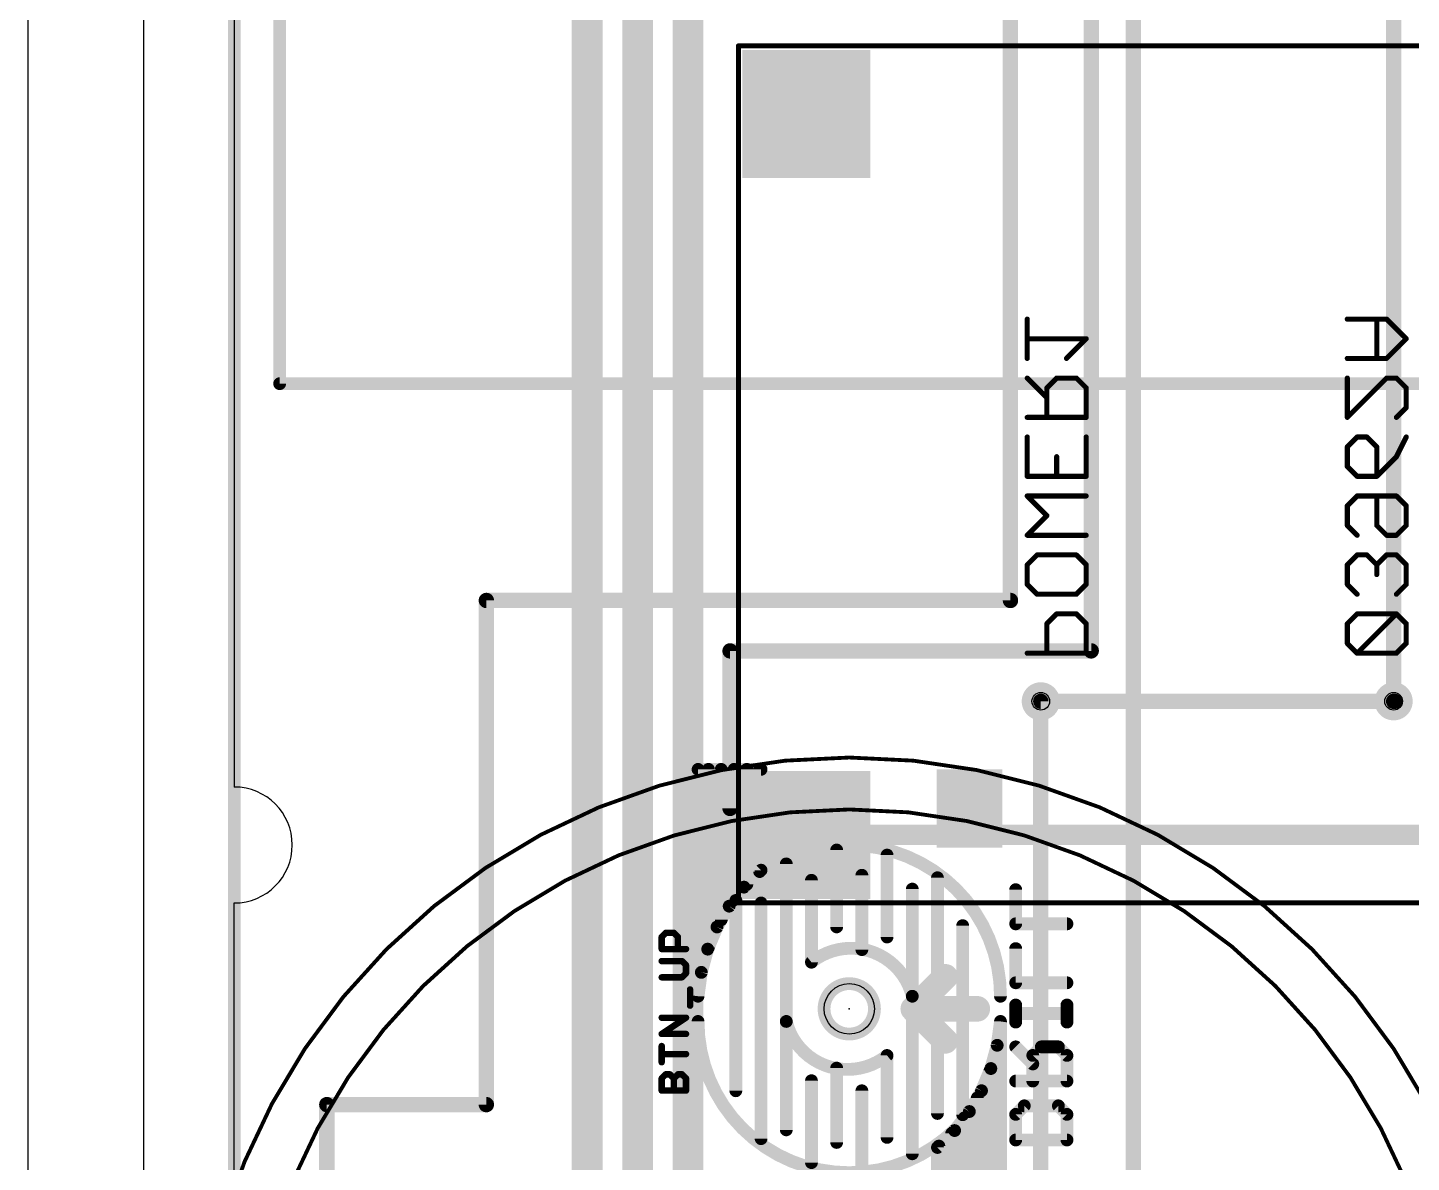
# Model space of a CAD drawing. Extents: x -7 to 74, y -4 to 123.
# Drawn here: x -4.1 to 23.35, y 41.86 to 64.36 of the extents above; entities that cross this region are included whole.
import ezdxf

# ---------------------------------------------------------------- set-up
doc = ezdxf.new("R2010")
doc.units = 0
for name, color, linetype in [('1', 14, 'CONTINUOUS'), ('16', 5, 'CONTINUOUS'), ('18', 94, 'CONTINUOUS'), ('20', 178, 'CONTINUOUS'), ('22', 250, 'CONTINUOUS'), ('23', 178, 'CONTINUOUS'), ('25', 250, 'CONTINUOUS'), ('26', 250, 'CONTINUOUS'), ('28', 250, 'CONTINUOUS'), ('44', 250, 'CONTINUOUS'), ('51', 214, 'CONTINUOUS')]:
    doc.layers.add(name, color=color, linetype=linetype)

# ---------------------------------------------------------------- blocks, each defined once
blk = doc.blocks.new('RECT')
blk.add_solid([(-0.5, -0.5), (0.5, -0.5), (-0.5, 0.5), (0.5, 0.5)])
blk = doc.blocks.new('ROUNDV')
at = {"const_width": 0.5}
blk.add_lwpolyline([(0, -0.25, 1), (0, 0.25, 1), (0, -0.25)], format="xyb", dxfattribs=at)

msp = doc.modelspace()

# ---------------------------------------------------------------- linework, layer by layer
at = {"layer": '1'}
for points, const_width in [([(15.398, 91), (15.398, 53)], 0.3048), ([(17, 52), (17, 91)], 0.3048), ([(23, 91), (23, 51)], 0.3048), ([(17.835, 40.875), (17.835, 90)], 0.3048), ([(0, 66), (0, 0)], 0.254), ([(5, 43), (5, 53)], 0.3048), ([(5, 53), (15.398, 53)], 0.3048), ([(9.835, 48.875), (9.835, 52)], 0.3048), ([(9.835, 52), (17, 52)], 0.3048), ([(16, 24.925), (16, 51)], 0.3048), ([(9.2, 45.15), (9.2, 49.65)], 0.254), ([(9.2, 49.65), (10.45, 49.65)], 0.254), ([(9.406, 46.1194), (9.406, 49.65)], 0.254), ([(9.66, 46.6674), (9.66, 49.65)], 0.254), ([(9.914, 47.0611), (9.914, 49.65)], 0.254), ([(10.168, 47.3711), (10.168, 49.65)], 0.254), ([(10.422, 47.6223), (10.422, 49.65)], 0.254), ([(10.45, 49.65), (10.45, 47.65)], 0.254), ([(11.95, 46.525), (11.95, 48.05)], 0.254), ([(12.95, 46.325), (12.95, 47.95)], 0.254), ([(10.45, 47.65), (10.1104, 47.3141)], 0.254), ([(10.95, 44.65), (10.95, 47.775)], 0.254), ([(11.45, 45.825), (11.45, 47.45)], 0.254), ([(12.45, 46.075), (12.45, 47.55)], 0.254), ([(13.95, 42.825), (13.95, 47.5)], 0.254), ([(10.1104, 47.3141), (9.8175, 46.9367)], 0.254), ([(13.45, 45.15), (13.45, 47.275)], 0.254), ([(9.8175, 46.9367), (9.5764, 46.5243)], 0.254), ([(9.95, 43.275), (9.95, 47.05)], 0.254), ([(10.45, 42.325), (10.45, 47)], 0.254), ([(14.45, 42.8), (14.45, 46.55)], 0.254), ([(9.5764, 46.5243), (9.3911, 46.084)], 0.254), ([(9.3911, 46.084), (9.265, 45.6233)], 0.254), ([(9.265, 45.6233), (9.2, 45.15)], 0.254), ([(13.45, 42.025), (13.45, 45.15)], 0.254), ([(10.95, 42.5), (10.95, 44.65)], 0.254), ([(15.135, 44.1767), (15.2, 44.65)], 0.254), ([(15.2, 44.65), (15.2, 40.15)], 0.254), ([(15.0089, 43.716), (15.135, 44.1767)], 0.254), ([(12.95, 43.975), (12.95, 42.35)], 0.254), ([(11.95, 43.725), (11.95, 42.25)], 0.254), ([(14.8236, 43.2757), (15.0089, 43.716)], 0.254), ([(14.994, 40.15), (14.994, 43.6806)], 0.254), ([(11.45, 43.475), (11.45, 41.85)], 0.254), ([(12.45, 43.275), (12.45, 41.75)], 0.254), ([(14.5825, 42.8633), (14.8236, 43.2757)], 0.254), ([(1.835, 40.875), (1.835, 43)], 0.3048), ([(1.835, 43), (5, 43)], 0.3048), ([(14.74, 40.15), (14.74, 43.1326)], 0.254), ([(14.2896, 42.4859), (14.5825, 42.8633)], 0.254), ([(14.486, 40.15), (14.486, 42.7389)], 0.254), ([(13.95, 42.15), (14.2896, 42.4859)], 0.254), ([(14.232, 40.15), (14.232, 42.4289)], 0.254), ([(13.95, 40.15), (13.95, 42.15)], 0.254), ([(13.978, 40.15), (13.978, 42.1777)], 0.254)]:
    msp.add_lwpolyline(points, dxfattribs=dict(at, const_width=const_width))
for points, const_width in [([(5.0762, 53, 1), (4.9238, 53)], 0.1524), ([(5, 53.0762, 1), (5, 52.9238)], 0.1524), ([(15.3218, 53, 1), (15.4742, 53)], 0.1524), ([(15.398, 52.9238, 1), (15.398, 53.0762)], 0.1524), ([(9.9112, 52, 1), (9.7588, 52)], 0.1524), ([(9.835, 52.0762, 1), (9.835, 51.9238)], 0.1524), ([(16.9238, 52, 1), (17.0762, 52)], 0.1524), ([(17, 51.9238, 1), (17, 52.0762)], 0.1524), ([(16.0762, 51, 1), (15.9238, 51)], 0.1524), ([(22.9238, 51, 1), (23.0762, 51)], 0.1524), ([(9.2635, 49.65, 1), (9.1365, 49.65)], 0.127), ([(9.2, 49.7135, 1), (9.2, 49.5865)], 0.127), ([(9.4695, 49.65, 1), (9.3425, 49.65)], 0.127), ([(9.7235, 49.65, 1), (9.5965, 49.65)], 0.127), ([(9.9775, 49.65, 1), (9.8505, 49.65)], 0.127), ([(10.2315, 49.65, 1), (10.1045, 49.65)], 0.127), ([(10.4855, 49.65, 1), (10.3585, 49.65)], 0.127), ([(10.5135, 49.65, 1), (10.3865, 49.65)], 0.127), ([(10.45, 49.5865, 1), (10.45, 49.7135)], 0.127), ([(9.7588, 48.875, 1), (9.9112, 48.875)], 0.1524), ([(15.2, 45.15, 1), (9.2, 45.15)], 0.254), ([(12.0135, 48.05, 1), (11.8865, 48.05)], 0.127), ([(13.0135, 47.95, 1), (12.8865, 47.95)], 0.127), ([(10.4947, 47.6049, 1), (10.4053, 47.6951)], 0.127), ([(11.0135, 47.775, 1), (10.8865, 47.775)], 0.127), ([(10.3585, 47.6223, 1), (10.4855, 47.6223)], 0.127), ([(10.3865, 47.65, 1), (10.5135, 47.65)], 0.127), ([(11.5135, 47.45, 1), (11.3865, 47.45)], 0.127), ([(12.5135, 47.55, 1), (12.3865, 47.55)], 0.127), ([(14.0135, 47.5, 1), (13.8865, 47.5)], 0.127), ([(10.0657, 47.3592, 1), (10.155, 47.2689)], 0.127), ([(10.1605, 47.2751, 1), (10.0602, 47.353)], 0.127), ([(10.1045, 47.3711, 1), (10.2315, 47.3711)], 0.127), ([(13.5135, 47.275, 1), (13.3865, 47.275)], 0.127), ([(9.7673, 46.9756, 1), (9.8676, 46.8978)], 0.127), ([(9.8723, 46.9046, 1), (9.7627, 46.9688)], 0.127), ([(9.8505, 47.0611, 1), (9.9775, 47.0611)], 0.127), ([(10.0135, 47.05, 1), (9.8865, 47.05)], 0.127), ([(10.5135, 47, 1), (10.3865, 47)], 0.127), ([(9.5965, 46.6674, 1), (9.7235, 46.6674)], 0.127), ([(14.5135, 46.55, 1), (14.3865, 46.55)], 0.127), ([(9.5215, 46.5564, 1), (9.6312, 46.4923)], 0.127), ([(9.6349, 46.4997, 1), (9.5178, 46.5489)], 0.127), ([(11.8865, 46.525, 1), (12.0135, 46.525)], 0.127), ([(9.3326, 46.1086, 1), (9.4497, 46.0594)], 0.127), ([(9.4524, 46.0672, 1), (9.3299, 46.1008)], 0.127), ([(9.3425, 46.1194, 1), (9.4695, 46.1194)], 0.127), ([(13.45, 45.15, 0.5486), (11.45, 45.825)], 0.254), ([(12.3865, 46.075, 1), (12.5135, 46.075)], 0.127), ([(12.8865, 46.325, 1), (13.0135, 46.325)], 0.127), ([(11.4102, 45.8745, 1), (11.4898, 45.7755)], 0.127), ([(11.3865, 45.825, 1), (11.5135, 45.825)], 0.127), ([(9.2037, 45.64, 1), (9.3262, 45.6065)], 0.127), ([(9.3279, 45.6146, 1), (9.202, 45.6319)], 0.127), ([(9.1371, 45.1586, 1), (9.2629, 45.1414)], 0.127), ([(9.1365, 45.15, 1), (9.2635, 45.15)], 0.127), ([(9.1365, 45.15, 1), (9.2635, 45.15)], 0.127), ([(13.5135, 45.15, 1), (13.3865, 45.15)], 0.127), ([(13.3865, 45.15, 1), (13.5135, 45.15)], 0.127), ([(13.3883, 45.1348, 1), (13.5117, 45.1652)], 0.127), ([(15.1365, 45.15, 1), (15.2635, 45.15)], 0.127), ([(9.2, 44.65, 1), (15.2, 44.65)], 0.254), ([(9.2635, 44.65, 1), (9.1365, 44.65)], 0.127), ([(11.0135, 44.65, 1), (10.8865, 44.65)], 0.127), ([(10.95, 44.65, 0.5486), (12.95, 43.975)], 0.254), ([(11.0117, 44.6652, 1), (10.8883, 44.6348)], 0.127), ([(15.2635, 44.65, 1), (15.1365, 44.65)], 0.127), ([(15.2635, 44.65, 1), (15.1365, 44.65)], 0.127), ([(15.2629, 44.6414, 1), (15.1371, 44.6586)], 0.127), ([(10.8865, 44.65, 1), (11.0135, 44.65)], 0.127), ([(15.0721, 44.1854, 1), (15.198, 44.1681)], 0.127), ([(15.1963, 44.16, 1), (15.0738, 44.1935)], 0.127), ([(13.0135, 43.975, 1), (12.8865, 43.975)], 0.127), ([(12.9898, 43.9255, 1), (12.9102, 44.0245)], 0.127), ([(12.0135, 43.725, 1), (11.8865, 43.725)], 0.127), ([(15.0575, 43.6806, 1), (14.9305, 43.6806)], 0.127), ([(14.9476, 43.7328, 1), (15.0701, 43.6992)], 0.127), ([(15.0674, 43.6914, 1), (14.9503, 43.7406)], 0.127), ([(11.5135, 43.475, 1), (11.3865, 43.475)], 0.127), ([(12.5135, 43.275, 1), (12.3865, 43.275)], 0.127), ([(14.8785, 43.2436, 1), (14.7688, 43.3077)], 0.127), ([(1.9112, 43, 1), (1.7588, 43)], 0.1524), ([(1.835, 43.0762, 1), (1.835, 42.9238)], 0.1524), ([(5, 42.9238, 1), (5, 43.0762)], 0.1524), ([(9.8865, 43.275, 1), (10.0135, 43.275)], 0.127), ([(14.8035, 43.1326, 1), (14.6765, 43.1326)], 0.127), ([(14.7651, 43.3003, 1), (14.8822, 43.2511)], 0.127), ([(4.9238, 43, 1), (5.0762, 43)], 0.1524), ([(13.8865, 42.825, 1), (14.0135, 42.825)], 0.127), ([(14.3865, 42.8, 1), (14.5135, 42.8)], 0.127), ([(14.5495, 42.7389, 1), (14.4225, 42.7389)], 0.127), ([(14.5277, 42.8954, 1), (14.6373, 42.8312)], 0.127), ([(14.6327, 42.8244, 1), (14.5324, 42.9022)], 0.127), ([(10.8865, 42.5, 1), (11.0135, 42.5)], 0.127), ([(14.2955, 42.4289, 1), (14.1685, 42.4289)], 0.127), ([(14.2395, 42.5249, 1), (14.3398, 42.447)], 0.127), ([(14.3343, 42.4408, 1), (14.245, 42.5311)], 0.127), ([(10.3865, 42.325, 1), (10.5135, 42.325)], 0.127), ([(11.8865, 42.25, 1), (12.0135, 42.25)], 0.127), ([(12.8865, 42.35, 1), (13.0135, 42.35)], 0.127), ([(14.0135, 42.15, 1), (13.8865, 42.15)], 0.127), ([(14.0415, 42.1777, 1), (13.9145, 42.1777)], 0.127), ([(13.3865, 42.025, 1), (13.5135, 42.025)], 0.127), ([(13.9053, 42.1951, 1), (13.9947, 42.1049)], 0.127), ([(11.3865, 41.85, 1), (11.5135, 41.85)], 0.127)]:
    msp.add_lwpolyline(points, format="xyb", dxfattribs=dict(at, const_width=const_width))
at = {"layer": '16'}
for points, const_width in [([(7, 87), (7, 13)], 0.6096), ([(8, 8.405), (8, 71.05)], 0.6096), ([(9, 16), (9, 69)], 0.6096), ([(0, 66), (0, 0)], 0.254), ([(16, 51), (23, 51)], 0.3048), ([(23.018, 51), (23, 51)], 0.3048), ([(11.35, 48.35), (29, 48.35)], 0.4064)]:
    msp.add_lwpolyline(points, dxfattribs=dict(at, const_width=const_width))
for points, const_width in [([(16, 51.0762, 1), (16, 50.9238)], 0.1524), ([(23, 51.0762, 1), (23, 50.9238)], 0.1524), ([(23, 50.9238, 1), (23, 51.0762)], 0.1524), ([(23.018, 50.9238, 1), (23.018, 51.0762)], 0.1524), ([(11.35, 48.4516, 1), (11.35, 48.2484)], 0.2032)]:
    msp.add_lwpolyline(points, format="xyb", dxfattribs=dict(at, const_width=const_width))
at = {"layer": '20'}
for p, q in [((0, 66), (0, 49.3)), ((0, 0), (0, 47))]:
    msp.add_line(p, q, dxfattribs=at)
at = {"layer": '20', "const_width": 0.254}
msp.add_lwpolyline([(12.2, 44.4, 1), (12.2, 45.4, 1), (12.2, 44.4)], format="xyb", dxfattribs=at)
at = {"layer": '20'}
msp.add_circle((12.2, 44.9), 0.5, dxfattribs=at)
msp.add_arc((0, 48.15), 1.15, 270, 90, dxfattribs=at)
at = {"layer": '22'}
for points, const_width in [([(10, 47), (10, 64)], 0.1), ([(10, 64), (36, 64)], 0.1), ([(15.502, 46.5862), (15.502, 47.2641)], 0.254), ([(36, 47), (10, 47)], 0.1), ([(16.5189, 46.5862), (15.502, 46.5862)], 0.254), ([(15.502, 45.4168), (15.502, 46.0947)], 0.254), ([(14.105, 45.535), (13.47, 44.9)], 0.508), ([(16.5189, 45.4168), (15.502, 45.4168)], 0.254), ([(14.74, 44.9), (13.47, 44.9)], 0.508), ([(14.105, 44.265), (13.47, 44.9)], 0.508), ([(15.502, 44.6372), (15.502, 44.9762)], 0.254), ([(16.5189, 44.6372), (16.5189, 44.9762)], 0.254), ([(15.502, 44.8067), (16.5189, 44.8067)], 0.254), ([(15.841, 43.8068), (15.502, 44.1457)], 0.254), ([(16.0104, 44.1457), (15.841, 43.9762)], 0.254), ([(16.3494, 44.1457), (16.0104, 44.1457)], 0.254), ([(16.5189, 43.9762), (16.3494, 44.1457)], 0.254), ([(15.841, 43.9762), (15.841, 43.4678)], 0.254), ([(16.5189, 43.4678), (16.5189, 43.9762)], 0.254), ([(15.502, 43.4678), (16.5189, 43.4678)], 0.254), ([(15.502, 42.8068), (15.6715, 42.9763)], 0.254), ([(15.6715, 42.9763), (16.3494, 42.9763)], 0.254), ([(16.3494, 42.9763), (16.5189, 42.8068)], 0.254), ([(15.502, 42.2984), (15.502, 42.8068)], 0.254), ([(16.5189, 42.8068), (16.5189, 42.2984)], 0.254), ([(16.5189, 42.2984), (15.502, 42.2984)], 0.254)]:
    msp.add_lwpolyline(points, dxfattribs=dict(at, const_width=const_width))
for points, const_width in [([(10.025, 64, 1), (9.975, 64)], 0.05), ([(10, 64.025, 1), (10, 63.975)], 0.05), ([(15.5655, 47.2641, 1), (15.4385, 47.2641)], 0.127), ([(10, 47.025, 1), (10, 46.975)], 0.05), ([(9.975, 47, 1), (10.025, 47)], 0.05), ([(15.502, 46.6497, 1), (15.502, 46.5227)], 0.127), ([(16.5189, 46.5227, 1), (16.5189, 46.6497)], 0.127), ([(15.4385, 46.5862, 1), (15.5655, 46.5862)], 0.127), ([(15.5655, 46.0947, 1), (15.4385, 46.0947)], 0.127), ([(14.1948, 45.4452, 1), (14.0152, 45.6248)], 0.254), ([(15.502, 45.4803, 1), (15.502, 45.3533)], 0.127), ([(15.4385, 45.4168, 1), (15.5655, 45.4168)], 0.127), ([(16.5189, 45.3533, 1), (16.5189, 45.4803)], 0.127), ([(13.47, 45.027, 1), (13.47, 44.773)], 0.254), ([(13.5598, 44.9898, 1), (13.3802, 44.8102)], 0.254), ([(13.3802, 44.9898, 1), (13.5598, 44.8102)], 0.254), ([(14.74, 44.773, 1), (14.74, 45.027)], 0.254), ([(15.5655, 44.9762, 1), (15.4385, 44.9762)], 0.127), ([(16.5824, 44.9762, 1), (16.4554, 44.9762)], 0.127), ([(15.502, 44.8702, 1), (15.502, 44.7432)], 0.127), ([(16.5189, 44.7432, 1), (16.5189, 44.8702)], 0.127), ([(14.0152, 44.1752, 1), (14.1948, 44.3548)], 0.254), ([(15.4385, 44.6372, 1), (15.5655, 44.6372)], 0.127), ([(16.4554, 44.6372, 1), (16.5824, 44.6372)], 0.127), ([(15.5469, 44.1906, 1), (15.4571, 44.1008)], 0.127), ([(16.0104, 44.2092, 1), (16.0104, 44.0822)], 0.127), ([(16.0553, 44.1008, 1), (15.9655, 44.1906)], 0.127), ([(16.3943, 44.1906, 1), (16.3045, 44.1008)], 0.127), ([(16.3494, 44.0822, 1), (16.3494, 44.2092)], 0.127), ([(15.9045, 43.9762, 1), (15.7775, 43.9762)], 0.127), ([(15.7961, 44.0211, 1), (15.8859, 43.9313)], 0.127), ([(16.5824, 43.9762, 1), (16.4554, 43.9762)], 0.127), ([(16.474, 43.9313, 1), (16.5638, 44.0211)], 0.127), ([(15.7961, 43.7619, 1), (15.8859, 43.8517)], 0.127), ([(15.502, 43.5313, 1), (15.502, 43.4043)], 0.127), ([(15.7775, 43.4678, 1), (15.9045, 43.4678)], 0.127), ([(16.4554, 43.4678, 1), (16.5824, 43.4678)], 0.127), ([(16.5189, 43.4043, 1), (16.5189, 43.5313)], 0.127), ([(15.6715, 43.0398, 1), (15.6715, 42.9128)], 0.127), ([(15.7164, 42.9314, 1), (15.6266, 43.0212)], 0.127), ([(16.3943, 43.0212, 1), (16.3045, 42.9314)], 0.127), ([(16.3494, 42.9128, 1), (16.3494, 43.0398)], 0.127), ([(15.5655, 42.8068, 1), (15.4385, 42.8068)], 0.127), ([(15.4571, 42.8517, 1), (15.5469, 42.7619)], 0.127), ([(16.5824, 42.8068, 1), (16.4554, 42.8068)], 0.127), ([(16.474, 42.7619, 1), (16.5638, 42.8517)], 0.127), ([(15.502, 42.3619, 1), (15.502, 42.2349)], 0.127), ([(15.4385, 42.2984, 1), (15.5655, 42.2984)], 0.127), ([(16.4554, 42.2984, 1), (16.5824, 42.2984)], 0.127), ([(16.5189, 42.2349, 1), (16.5189, 42.3619)], 0.127)]:
    msp.add_lwpolyline(points, format="xyb", dxfattribs=dict(at, const_width=const_width))
at = {"layer": '23'}
msp.add_point((12.2, 44.9), dxfattribs=at)
at = {"layer": '25', "const_width": 0.127}
for points in [[(8.4785, 46.3276), (8.559, 46.4081)], [(8.559, 46.4081), (8.72, 46.4081)], [(8.72, 46.4081), (8.8005, 46.3276)], [(8.4785, 46.0861), (8.4785, 46.3276)], [(8.9615, 46.0861), (8.4785, 46.0861)], [(8.8005, 46.3276), (8.8005, 46.0861)], [(8.881, 45.8468), (8.4785, 45.8468)], [(8.9615, 45.7663), (8.881, 45.8468)], [(8.4785, 45.5248), (8.881, 45.5248)], [(8.881, 45.5248), (8.9615, 45.6053)], [(8.9615, 45.6053), (8.9615, 45.7663)], [(9.042, 44.9635), (9.042, 45.2855)], [(8.4785, 44.4022), (8.9615, 44.7242)], [(8.9615, 44.7242), (8.4785, 44.7242)], [(8.9615, 44.4022), (8.4785, 44.4022)], [(8.4785, 43.8409), (8.4785, 44.1629)], [(8.9615, 44.0019), (8.4785, 44.0019)], [(8.4785, 43.5211), (8.559, 43.6016)], [(8.559, 43.6016), (8.6395, 43.6016)], [(8.6395, 43.6016), (8.72, 43.5211)], [(8.72, 43.5211), (8.8005, 43.6016)], [(8.8005, 43.6016), (8.881, 43.6016)], [(8.881, 43.6016), (8.9615, 43.5211)], [(8.4785, 43.2796), (8.4785, 43.5211)], [(8.72, 43.2796), (8.72, 43.5211)], [(8.9615, 43.5211), (8.9615, 43.2796)], [(8.9615, 43.2796), (8.4785, 43.2796)]]:
    msp.add_lwpolyline(points, dxfattribs=at)
at = {"layer": '25', "const_width": 0.0635}
for points in [[(8.559, 46.4399, 1), (8.559, 46.3764)], [(8.5814, 46.3857, 1), (8.5365, 46.4306)], [(8.7424, 46.4306, 1), (8.6975, 46.3857)], [(8.72, 46.3764, 1), (8.72, 46.4399)], [(8.5102, 46.3276, 1), (8.4467, 46.3276)], [(8.4467, 46.0861, 1), (8.5102, 46.0861)], [(8.456, 46.3501, 1), (8.5009, 46.3052)], [(8.4785, 46.1179, 1), (8.4785, 46.0544)], [(8.8322, 46.3276, 1), (8.7687, 46.3276)], [(8.7687, 46.0861, 1), (8.8322, 46.0861)], [(8.778, 46.3052, 1), (8.8229, 46.3501)], [(8.9615, 46.0544, 1), (8.9615, 46.1179)], [(8.4785, 45.8786, 1), (8.4785, 45.8151)], [(8.9035, 45.8693, 1), (8.8585, 45.8244)], [(8.881, 45.8151, 1), (8.881, 45.8786)], [(8.4785, 45.5566, 1), (8.4785, 45.4931)], [(8.8585, 45.5473, 1), (8.9035, 45.5024)], [(8.881, 45.4931, 1), (8.881, 45.5566)], [(8.9933, 45.7663, 1), (8.9298, 45.7663)], [(8.9298, 45.6053, 1), (8.9933, 45.6053)], [(8.984, 45.5829, 1), (8.939, 45.6278)], [(8.939, 45.7439, 1), (8.984, 45.7888)], [(9.0738, 45.2855, 1), (9.0102, 45.2855)], [(8.4785, 44.7559, 1), (8.4785, 44.6924)], [(8.9791, 44.6978, 1), (8.9439, 44.7506)], [(8.9615, 44.6924, 1), (8.9615, 44.7559)], [(9.0102, 44.9635, 1), (9.0738, 44.9635)], [(8.5102, 44.1629, 1), (8.4467, 44.1629)], [(8.4785, 44.4339, 1), (8.4785, 44.3704)], [(8.4609, 44.4286, 1), (8.4961, 44.3758)], [(8.9615, 44.3704, 1), (8.9615, 44.4339)], [(8.4785, 44.0336, 1), (8.4785, 43.9701)], [(8.9615, 43.9701, 1), (8.9615, 44.0336)], [(8.4467, 43.8409, 1), (8.5102, 43.8409)], [(8.559, 43.6333, 1), (8.559, 43.5698)], [(8.5814, 43.5791, 1), (8.5365, 43.624)], [(8.6619, 43.624, 1), (8.617, 43.5791)], [(8.6395, 43.5698, 1), (8.6395, 43.6333)], [(8.8005, 43.6333, 1), (8.8005, 43.5698)], [(8.8229, 43.5791, 1), (8.778, 43.624)], [(8.9035, 43.624, 1), (8.8585, 43.5791)], [(8.881, 43.5698, 1), (8.881, 43.6333)], [(8.5102, 43.5211, 1), (8.4467, 43.5211)], [(8.456, 43.5435, 1), (8.5009, 43.4986)], [(8.7517, 43.5211, 1), (8.6882, 43.5211)], [(8.6975, 43.5435, 1), (8.7424, 43.4986)], [(8.6975, 43.4986, 1), (8.7424, 43.5435)], [(8.9933, 43.5211, 1), (8.9298, 43.5211)], [(8.939, 43.4986, 1), (8.984, 43.5435)], [(8.4467, 43.2796, 1), (8.5102, 43.2796)], [(8.4785, 43.3113, 1), (8.4785, 43.2478)], [(8.6882, 43.2796, 1), (8.7517, 43.2796)], [(8.9298, 43.2796, 1), (8.9933, 43.2796)], [(8.9615, 43.2478, 1), (8.9615, 43.3113)]]:
    msp.add_lwpolyline(points, format="xyb", dxfattribs=at)
at = {"layer": '26', "const_width": 0.1016}
for points in [[(15.7308, 57.8014), (15.7308, 58.581)], [(16.9002, 58.1912), (15.7308, 58.1912)], [(16.5104, 57.8014), (16.9002, 58.1912)], [(16.1206, 57.0218), (15.7308, 57.4116)], [(16.3155, 57.4116), (16.1206, 57.2167)], [(16.7053, 57.4116), (16.3155, 57.4116)], [(16.9002, 57.2167), (16.7053, 57.4116)], [(16.1206, 57.2167), (16.1206, 56.632)], [(16.9002, 56.632), (16.9002, 57.2167)], [(15.7308, 56.632), (16.9002, 56.632)], [(15.7308, 55.4626), (15.7308, 56.2422)], [(16.9002, 56.2422), (16.9002, 55.4626)], [(16.3155, 55.4626), (16.3155, 55.8524)], [(16.9002, 55.4626), (15.7308, 55.4626)], [(16.1206, 54.683), (15.7308, 55.0728)], [(15.7308, 55.0728), (16.9002, 55.0728)], [(15.7308, 54.2932), (16.1206, 54.683)], [(16.9002, 54.2932), (15.7308, 54.2932)], [(15.7308, 53.7085), (15.9257, 53.9034)], [(15.9257, 53.9034), (16.7053, 53.9034)], [(16.7053, 53.9034), (16.9002, 53.7085)], [(15.7308, 53.3187), (15.7308, 53.7085)], [(16.9002, 53.7085), (16.9002, 53.3187)], [(15.9257, 53.1238), (15.7308, 53.3187)], [(16.9002, 53.3187), (16.7053, 53.1238)], [(16.7053, 53.1238), (15.9257, 53.1238)], [(16.3155, 52.734), (16.1206, 52.5391)], [(16.7053, 52.734), (16.3155, 52.734)], [(16.9002, 52.5391), (16.7053, 52.734)], [(16.1206, 52.5391), (16.1206, 51.9544)], [(16.9002, 51.9544), (16.9002, 52.5391)], [(15.7308, 51.9544), (16.9002, 51.9544)]]:
    msp.add_lwpolyline(points, dxfattribs=at)
at = {"layer": '26', "const_width": 0.0508}
for points in [[(15.7562, 58.581, 1), (15.7054, 58.581)], [(15.7308, 58.2166, 1), (15.7308, 58.1658)], [(16.9182, 58.1732, 1), (16.8822, 58.2091)], [(16.9002, 58.1658, 1), (16.9002, 58.2166)], [(15.7054, 57.8014, 1), (15.7562, 57.8014)], [(16.4924, 57.8193, 1), (16.5284, 57.7834)], [(15.7488, 57.4295, 1), (15.7128, 57.3936)], [(16.3155, 57.437, 1), (16.3155, 57.3862)], [(16.3335, 57.3936, 1), (16.2975, 57.4295)], [(16.7233, 57.4295, 1), (16.6873, 57.3936)], [(16.7053, 57.3862, 1), (16.7053, 57.437)], [(16.146, 57.2167, 1), (16.0952, 57.2167)], [(16.1026, 57.2346, 1), (16.1386, 57.1987)], [(16.9256, 57.2167, 1), (16.8748, 57.2167)], [(16.8822, 57.1987, 1), (16.9182, 57.2346)], [(16.1026, 57.0038, 1), (16.1386, 57.0397)], [(15.7308, 56.6574, 1), (15.7308, 56.6066)], [(16.0952, 56.632, 1), (16.146, 56.632)], [(16.8748, 56.632, 1), (16.9256, 56.632)], [(16.9002, 56.6066, 1), (16.9002, 56.6574)], [(15.7562, 56.2422, 1), (15.7054, 56.2422)], [(16.9256, 56.2422, 1), (16.8748, 56.2422)], [(16.3409, 55.8524, 1), (16.2901, 55.8524)], [(15.7308, 55.488, 1), (15.7308, 55.4372)], [(15.7054, 55.4626, 1), (15.7562, 55.4626)], [(16.2901, 55.4626, 1), (16.3409, 55.4626)], [(16.8748, 55.4626, 1), (16.9256, 55.4626)], [(16.9002, 55.4372, 1), (16.9002, 55.488)], [(15.7488, 55.0908, 1), (15.7128, 55.0548)], [(15.7308, 55.0982, 1), (15.7308, 55.0474)], [(16.9002, 55.0474, 1), (16.9002, 55.0982)], [(16.1386, 54.665, 1), (16.1026, 54.701)], [(16.1026, 54.665, 1), (16.1386, 54.701)], [(15.7128, 54.3112, 1), (15.7488, 54.2752)], [(15.7308, 54.3186, 1), (15.7308, 54.2678)], [(16.9002, 54.2678, 1), (16.9002, 54.3186)], [(15.9257, 53.9288, 1), (15.9257, 53.878)], [(15.9437, 53.8854, 1), (15.9077, 53.9214)], [(16.7233, 53.9214, 1), (16.6873, 53.8854)], [(16.7053, 53.878, 1), (16.7053, 53.9288)], [(15.7128, 53.7265, 1), (15.7488, 53.6905)], [(15.7562, 53.7085, 1), (15.7054, 53.7085)], [(16.9256, 53.7085, 1), (16.8748, 53.7085)], [(16.8822, 53.6905, 1), (16.9182, 53.7265)], [(15.7488, 53.3367, 1), (15.7128, 53.3007)], [(15.7054, 53.3187, 1), (15.7562, 53.3187)], [(16.8748, 53.3187, 1), (16.9256, 53.3187)], [(16.9182, 53.3007, 1), (16.8822, 53.3367)], [(15.9257, 53.1492, 1), (15.9257, 53.0984)], [(15.9077, 53.1058, 1), (15.9437, 53.1418)], [(16.6873, 53.1418, 1), (16.7233, 53.1058)], [(16.7053, 53.0984, 1), (16.7053, 53.1492)], [(16.3155, 52.7594, 1), (16.3155, 52.7086)], [(16.3335, 52.716, 1), (16.2975, 52.752)], [(16.7233, 52.752, 1), (16.6873, 52.716)], [(16.7053, 52.7086, 1), (16.7053, 52.7594)], [(16.1026, 52.5571, 1), (16.1386, 52.5211)], [(16.146, 52.5391, 1), (16.0952, 52.5391)], [(16.9256, 52.5391, 1), (16.8748, 52.5391)], [(16.8822, 52.5211, 1), (16.9182, 52.5571)], [(15.7308, 51.9798, 1), (15.7308, 51.929)], [(16.0952, 51.9544, 1), (16.146, 51.9544)], [(16.8748, 51.9544, 1), (16.9256, 51.9544)], [(16.9002, 51.929, 1), (16.9002, 51.9798)]]:
    msp.add_lwpolyline(points, format="xyb", dxfattribs=at)
at = {"layer": '28', "const_width": 0.1016}
for points in [[(22.8604, 58.581), (22.0808, 58.581)], [(22.6655, 57.8014), (22.6655, 58.581)], [(23.2502, 58.1912), (22.8604, 58.581)], [(22.8604, 57.8014), (23.2502, 58.1912)], [(22.0808, 57.8014), (22.8604, 57.8014)], [(22.0808, 57.4116), (22.0808, 56.632)], [(22.0808, 56.632), (22.8604, 57.4116)], [(22.8604, 57.4116), (23.0553, 57.4116)], [(23.0553, 57.4116), (23.2502, 57.2167)], [(23.2502, 57.2167), (23.2502, 56.8269)], [(23.2502, 56.8269), (23.0553, 56.632)], [(22.0808, 56.0473), (22.2757, 56.2422)], [(22.2757, 56.2422), (22.4706, 56.2422)], [(22.4706, 56.2422), (22.6655, 56.0473)], [(23.2502, 56.2422), (23.0553, 55.8524)], [(22.0808, 55.6575), (22.0808, 56.0473)], [(22.6655, 56.0473), (22.6655, 55.4626)], [(23.0553, 55.8524), (22.6655, 55.4626)], [(22.2757, 55.4626), (22.0808, 55.6575)], [(22.6655, 55.4626), (22.2757, 55.4626)], [(22.0808, 54.8779), (22.2757, 55.0728)], [(22.0808, 54.4881), (22.0808, 54.8779)], [(22.2757, 55.0728), (23.0553, 55.0728)], [(22.6655, 54.4881), (22.6655, 55.0728)], [(23.0553, 55.0728), (23.2502, 54.8779)], [(23.2502, 54.8779), (23.2502, 54.4881)], [(22.2757, 54.2932), (22.0808, 54.4881)], [(22.8604, 54.2932), (22.6655, 54.4881)], [(23.2502, 54.4881), (23.0553, 54.2932)], [(23.0553, 54.2932), (22.8604, 54.2932)], [(22.2757, 53.9034), (22.0808, 53.7085)], [(22.4706, 53.9034), (22.2757, 53.9034)], [(22.6655, 53.7085), (22.4706, 53.9034)], [(22.8604, 53.9034), (22.6655, 53.7085)], [(23.0553, 53.9034), (22.8604, 53.9034)], [(23.2502, 53.7085), (23.0553, 53.9034)], [(22.0808, 53.7085), (22.0808, 53.3187)], [(22.6655, 53.7085), (22.6655, 53.5136)], [(23.2502, 53.3187), (23.2502, 53.7085)], [(22.0808, 53.3187), (22.2757, 53.1238)], [(23.0553, 53.1238), (23.2502, 53.3187)], [(22.2757, 52.734), (22.0808, 52.5391)], [(23.0553, 52.734), (22.2757, 52.734)], [(22.2757, 51.9544), (23.0553, 52.734)], [(23.2502, 52.5391), (23.0553, 52.734)], [(22.0808, 52.5391), (22.0808, 52.1493)], [(23.2502, 52.1493), (23.2502, 52.5391)], [(22.0808, 52.1493), (22.2757, 51.9544)], [(23.0553, 51.9544), (23.2502, 52.1493)], [(22.2757, 51.9544), (23.0553, 51.9544)]]:
    msp.add_lwpolyline(points, dxfattribs=at)
at = {"layer": '28', "const_width": 0.0508}
for points in [[(22.0808, 58.6064, 1), (22.0808, 58.5556)], [(22.6909, 58.581, 1), (22.6401, 58.581)], [(22.8784, 58.5989, 1), (22.8424, 58.563)], [(22.8604, 58.5556, 1), (22.8604, 58.6064)], [(23.2682, 58.1732, 1), (23.2322, 58.2091)], [(23.2322, 58.1732, 1), (23.2682, 58.2091)], [(22.0808, 57.8268, 1), (22.0808, 57.776)], [(22.6401, 57.8014, 1), (22.6909, 57.8014)], [(22.8424, 57.8193, 1), (22.8784, 57.7834)], [(22.8604, 57.776, 1), (22.8604, 57.8268)], [(22.1062, 57.4116, 1), (22.0554, 57.4116)], [(22.8604, 57.437, 1), (22.8604, 57.3862)], [(22.8784, 57.3936, 1), (22.8424, 57.4295)], [(23.0733, 57.4295, 1), (23.0373, 57.3936)], [(23.0553, 57.3862, 1), (23.0553, 57.437)], [(23.2756, 57.2167, 1), (23.2248, 57.2167)], [(23.2322, 57.1987, 1), (23.2682, 57.2346)], [(23.2248, 56.8269, 1), (23.2756, 56.8269)], [(23.2682, 56.8089, 1), (23.2322, 56.8448)], [(22.0628, 56.65, 1), (22.0988, 56.614)], [(22.0554, 56.632, 1), (22.1062, 56.632)], [(23.0373, 56.65, 1), (23.0733, 56.614)], [(22.2757, 56.2676, 1), (22.2757, 56.2168)], [(22.2937, 56.2242, 1), (22.2577, 56.2602)], [(22.4886, 56.2602, 1), (22.4526, 56.2242)], [(22.4706, 56.2168, 1), (22.4706, 56.2676)], [(23.2729, 56.2308, 1), (23.2275, 56.2535)], [(22.0628, 56.0653, 1), (22.0988, 56.0293)], [(22.1062, 56.0473, 1), (22.0554, 56.0473)], [(22.6909, 56.0473, 1), (22.6401, 56.0473)], [(22.6475, 56.0293, 1), (22.6835, 56.0653)], [(23.0326, 55.8637, 1), (23.078, 55.841)], [(23.0733, 55.8344, 1), (23.0373, 55.8704)], [(22.0988, 55.6755, 1), (22.0628, 55.6395)], [(22.0554, 55.6575, 1), (22.1062, 55.6575)], [(22.2757, 55.488, 1), (22.2757, 55.4372)], [(22.2577, 55.4446, 1), (22.2937, 55.4806)], [(22.6475, 55.4806, 1), (22.6835, 55.4446)], [(22.6401, 55.4626, 1), (22.6909, 55.4626)], [(22.6655, 55.4372, 1), (22.6655, 55.488)], [(22.0628, 54.8959, 1), (22.0988, 54.8599)], [(22.1062, 54.8779, 1), (22.0554, 54.8779)], [(22.2757, 55.0982, 1), (22.2757, 55.0474)], [(22.2937, 55.0548, 1), (22.2577, 55.0908)], [(22.6909, 55.0728, 1), (22.6401, 55.0728)], [(23.0733, 55.0908, 1), (23.0373, 55.0548)], [(23.0553, 55.0474, 1), (23.0553, 55.0982)], [(23.2756, 54.8779, 1), (23.2248, 54.8779)], [(23.2322, 54.8599, 1), (23.2682, 54.8959)], [(22.0988, 54.5061, 1), (22.0628, 54.4701)], [(22.0554, 54.4881, 1), (22.1062, 54.4881)], [(22.6835, 54.5061, 1), (22.6475, 54.4701)], [(22.6401, 54.4881, 1), (22.6909, 54.4881)], [(23.2248, 54.4881, 1), (23.2756, 54.4881)], [(23.2682, 54.4701, 1), (23.2322, 54.5061)], [(22.2577, 54.2752, 1), (22.2937, 54.3112)], [(22.8604, 54.3186, 1), (22.8604, 54.2678)], [(22.8424, 54.2752, 1), (22.8784, 54.3112)], [(23.0373, 54.3112, 1), (23.0733, 54.2752)], [(23.0553, 54.2678, 1), (23.0553, 54.3186)], [(22.2757, 53.9288, 1), (22.2757, 53.878)], [(22.2937, 53.8854, 1), (22.2577, 53.9214)], [(22.4886, 53.9214, 1), (22.4526, 53.8854)], [(22.4706, 53.878, 1), (22.4706, 53.9288)], [(22.8604, 53.9288, 1), (22.8604, 53.878)], [(22.8784, 53.8854, 1), (22.8424, 53.9214)], [(23.0733, 53.9214, 1), (23.0373, 53.8854)], [(23.0553, 53.878, 1), (23.0553, 53.9288)], [(22.0628, 53.7265, 1), (22.0988, 53.6905)], [(22.1062, 53.7085, 1), (22.0554, 53.7085)], [(22.6475, 53.7265, 1), (22.6835, 53.6905)], [(22.6909, 53.7085, 1), (22.6401, 53.7085)], [(22.6401, 53.5136, 1), (22.6909, 53.5136)], [(22.6475, 53.6905, 1), (22.6835, 53.7265)], [(23.2756, 53.7085, 1), (23.2248, 53.7085)], [(23.2322, 53.6905, 1), (23.2682, 53.7265)], [(22.0988, 53.3367, 1), (22.0628, 53.3007)], [(22.0554, 53.3187, 1), (22.1062, 53.3187)], [(23.2248, 53.3187, 1), (23.2756, 53.3187)], [(23.2682, 53.3007, 1), (23.2322, 53.3367)], [(22.2577, 53.1058, 1), (22.2937, 53.1418)], [(23.0373, 53.1418, 1), (23.0733, 53.1058)], [(22.2757, 52.7594, 1), (22.2757, 52.7086)], [(22.2937, 52.716, 1), (22.2577, 52.752)], [(23.0733, 52.752, 1), (23.0373, 52.716)], [(23.0733, 52.716, 1), (23.0373, 52.752)], [(23.0553, 52.7086, 1), (23.0553, 52.7594)], [(22.0628, 52.5571, 1), (22.0988, 52.5211)], [(22.1062, 52.5391, 1), (22.0554, 52.5391)], [(23.2756, 52.5391, 1), (23.2248, 52.5391)], [(23.2322, 52.5211, 1), (23.2682, 52.5571)], [(22.0988, 52.1673, 1), (22.0628, 52.1313)], [(22.0554, 52.1493, 1), (22.1062, 52.1493)], [(23.2248, 52.1493, 1), (23.2756, 52.1493)], [(23.2682, 52.1313, 1), (23.2322, 52.1673)], [(22.2577, 51.9724, 1), (22.2937, 51.9364)], [(22.2757, 51.9798, 1), (22.2757, 51.929)], [(22.2577, 51.9364, 1), (22.2937, 51.9724)], [(23.0373, 51.9724, 1), (23.0733, 51.9364)], [(23.0553, 51.929, 1), (23.0553, 51.9798)]]:
    msp.add_lwpolyline(points, format="xyb", dxfattribs=at)
at = {"layer": '44'}
for centre in [(16, 51), (23, 51)]:
    msp.add_circle(centre, 0.175, dxfattribs=at)
at = {"layer": '51'}
for p, q in [((-4.1, 122.55), (-4.1, -4.1)), ((-1.8, 120.25), (-1.8, -1.5))]:
    msp.add_line(p, q, dxfattribs=at)
at = {"layer": '51', "const_width": 0.254}
for points in [[(0.9, 114.3), (0.9, 57.3)], [(58.6, 57.3), (0.9, 57.3)]]:
    msp.add_lwpolyline(points, dxfattribs=at)
at = {"layer": '51'}
for points, const_width in [([(0.9, 57.3635, 1), (0.9, 57.2365)], 0.127), ([(0.8365, 57.3, 1), (0.9635, 57.3)], 0.127), ([(12.2, 23.915, 1), (12.2, 49.885, 1), (12.2, 23.915)], 0.0762), ([(12.2, 24.945, 1), (12.2, 48.855, 1), (12.2, 24.945)], 0.0762)]:
    msp.add_lwpolyline(points, format="xyb", dxfattribs=dict(at, const_width=const_width))

# ---------------------------------------------------------------- block references
at = {"layer": '1', "xscale": 1.55, "yscale": 1.3}
for p, rotation in [((9.835, 48.875), 90), ((14.585, 48.875), 270)]:
    msp.add_blockref('RECT', p, dxfattribs=dict(at, rotation=rotation))
at = {"layer": '16', "xscale": 2.54, "yscale": 2.54, "rotation": 270}
for p in [(11.35, 62.65), (11.35, 48.35)]:
    msp.add_blockref('RECT', p, dxfattribs=at)
at = {"layer": '18', "xscale": 0.7564, "yscale": 0.7564}
for p in [(16, 51), (16, 51), (16, 51), (16, 51), (23, 51), (23, 51), (23, 51), (23, 51)]:
    msp.add_blockref('ROUNDV', p, dxfattribs=at)

doc.saveas('drawing.dxf')
